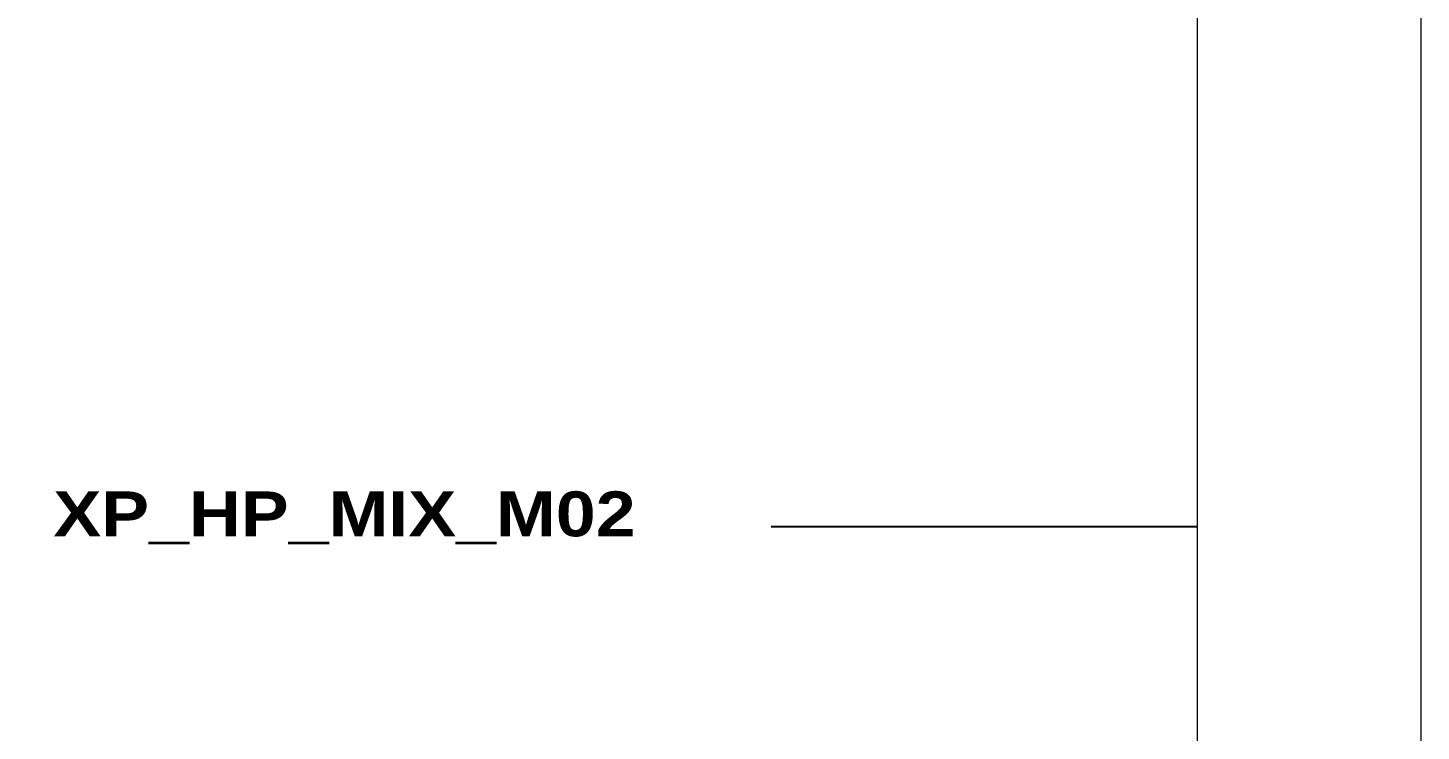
# Model space of a CAD drawing. Header units: centimetres. Extents: x -30014 to 38541, y 15960 to 46751.
# Drawn here: x 14274 to 15205, y 35218 to 35688 of the extents above; entities that cross this region are included whole.
import ezdxf
from ezdxf.enums import TextEntityAlignment as Align

# ---------------------------------------------------------------- set-up
doc = ezdxf.new("R2010")
doc.units = ezdxf.units.CM
doc.header["$MEASUREMENT"] = 0
doc.layers.add('Etiket-Line-L', color=7, linetype='Continuous')
doc.layers.add('EtIket-Line-S', color=2, linetype='Continuous')
doc.styles.add('Bold', font='ariblk.ttf', dxfattribs={"height": 25.4})

# ---------------------------------------------------------------- blocks, each defined once
blk = doc.blocks.new('x5 Out Line')
at = {"lineweight": 15}
blk.add_lwpolyline([(395.797, 9.654), (395.797, 277.058), (9.654, 277.058), (9.654, 9.654)], close=True, dxfattribs=at)
at = {"layer": 'EtIket-Line-S', "lineweight": 9, "ltscale": 0.5}
blk.add_lwpolyline([(0, 0), (405.451, 0), (405.451, 286.712), (0, 286.712)], close=True, dxfattribs=at)

msp = doc.modelspace()

# ---------------------------------------------------------------- linework, layer by layer
at = {"color": 146, "ltscale": 50, "true_color": 0x105689}
msp.add_line((15055.63, 35354.78), (14770.65, 35354.78), dxfattribs=at)

# ---------------------------------------------------------------- block references
at = {"layer": 'Etiket-Line-L', "lineweight": 0, "xscale": 15.48351216233742, "yscale": 15.48351216233742, "zscale": 15.48351216233742}
msp.add_blockref('x5 Out Line', (8927.3, 33854.93), dxfattribs=at)

# ---------------------------------------------------------------- texts
at = {"ltscale": 500, "style": 'Bold'}
msp.add_text('XP_HP_MIX_M02', height=30, dxfattribs=at).set_placement((14290.75, 35363.51), align=Align.MIDDLE_LEFT)

doc.saveas('drawing.dxf')
